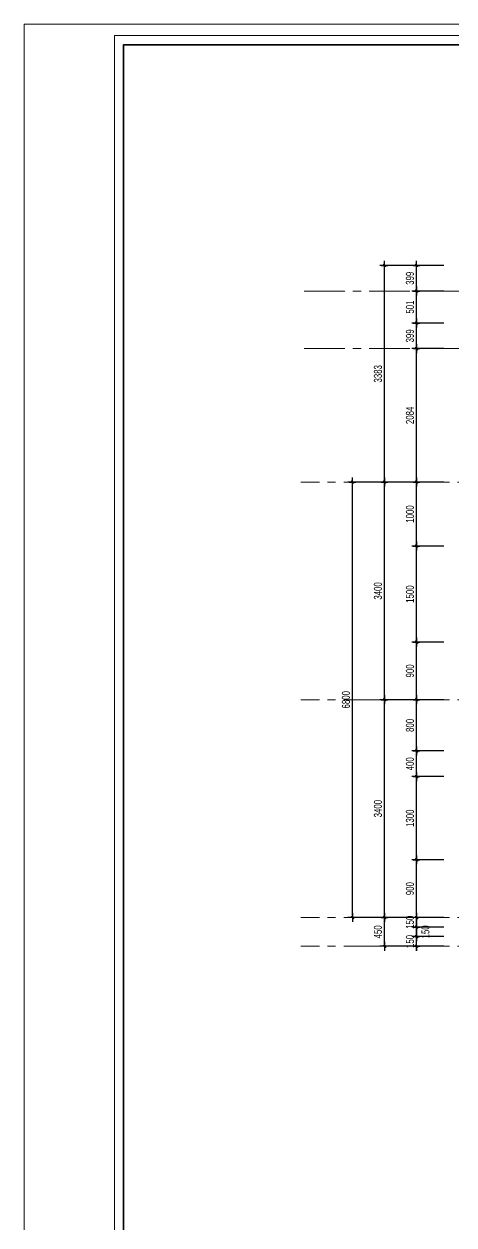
# Model space of a CAD drawing. Header units: inches. Extents: x 88947 to 296847, y 35049 to 161062.
# Drawn here: x 148347 to 155063, y 142305 to 161062 of the extents above; entities that cross this region are included whole.
import ezdxf

# ---------------------------------------------------------------- set-up
doc = ezdxf.new("R2010")
doc.units = ezdxf.units.IN
doc.header["$MEASUREMENT"] = 0
doc.header["$PDMODE"] = 1
doc.linetypes.add('ACAD_ISO03W100', pattern=[30, 12, -18])
doc.linetypes.add('CENTER', pattern=[50.8, 31.75, -6.35, 6.35, -6.35])
for name, color, linetype, lineweight in [('A-Dims', 145, 'Continuous', 25), ('A-Text', 30, 'Continuous', 9), ('A-Wall', 2, 'Continuous', 35), ('DIM', 7, 'Continuous', 25), ('KHUNG 2', 144, 'Continuous', 18), ('NETMANH', 192, 'Continuous', 18), ('TRUC', 252, 'ACAD_ISO03W100', 13)]:
    doc.layers.add(name, color=color, linetype=linetype, lineweight=lineweight)
doc.styles.add('VNI-HELVE-CONDENSE', font='VNARIAL.TTF', dxfattribs={"width": 0.7})
doc.dimstyles.new('TAS-100', dxfattribs={"dimscale": 50, "dimtxt": 2.5, "dimasz": 0.7, "dimexe": 1.5, "dimexo": 1.5, "dimgap": 0.8, "dimtad": 1, "dimdec": 0, "dimzin": 3, "dimdsep": 46, "dimtxsty": 'VNI-HELVE-CONDENSE', "dimblk": 'TICK', "dimcen": 2.5, "dimclrt": 71, "dimazin": 2, "dimtfac": 0.75, "dimtdec": 0, "dimtix": 1, "dimtmove": 2, "dimatfit": 2, "dimldrblk": 'TICK123', "dimfxl": 1.5, "dimtolj": 1, "dimtzin": 0, "dimarcsym": 0})

# ---------------------------------------------------------------- blocks, each defined once
blk = doc.blocks.new('TICK')
at = {"layer": 'A-Dims', "color": 1}
for p, q in [((-2, 0), (2, 0)), ((0, 1.5), (0, -1.5))]:
    blk.add_line(p, q, dxfattribs=at)
at = {"layer": 'A-Dims', "color": 1, "const_width": 0.788}
blk.add_lwpolyline([(-0.33, -0.35), (0.38, 0.38)], dxfattribs=at)
at = {"layer": 'A-Dims', "color": 1, "const_width": 0.394}
for points in [[(0.24, 0.52, -0.414214), (0.52, 0.52, -1)], [(0.52, 0.52, -0.414214), (0.52, 0.24, -1)], [(-0.47, -0.21, 0.414214), (-0.47, -0.49, 1)], [(-0.47, -0.49, 0.414214), (-0.19, -0.49, 1)]]:
    blk.add_lwpolyline(points, format="xyb", dxfattribs=at)
blk = doc.blocks.new('*D1037')
at = {"layer": 'Defpoints', "color": 0}
for p in [(153979, 147108), (154979, 147108), (154979, 146658)]:
    blk.add_point(p, dxfattribs=at)
at = {"layer": 'DIM', "color": 0, "lineweight": -2}
for p, q in [((154904, 147108), (153904, 147108)), ((153979, 146693), (153979, 147073)), ((154904, 146658), (153904, 146658))]:
    blk.add_line(p, q, dxfattribs=at)
at = {"layer": 'DIM', "color": 0, "lineweight": -2, "xscale": 35, "yscale": 35, "zscale": 35}
for p, rotation in [((153979, 147108), 90), ((153979, 146658), 270)]:
    blk.add_blockref('TICK', p, dxfattribs=dict(at, rotation=rotation))
at = {"layer": 'DIM', "color": 71, "insert": (153875, 146883), "char_height": 125, "attachment_point": 5, "rotation": 90, "style": 'VNI-HELVE-CONDENSE'}
blk.add_mtext('\\A1;450', dxfattribs=at)
blk = doc.blocks.new('TICK123')
at = {"layer": 'A-Dims', "color": 1}
blk.add_lwpolyline([(0.05, 0, 0, 0.84, 0), (-2.11, 0, 8.4, 8.4, 0)], format="xyseb", dxfattribs=at)
blk = doc.blocks.new('*D1038')
at = {"layer": 'Defpoints', "color": 0}
for p in [(153979, 150508), (154979, 150508), (154979, 147108)]:
    blk.add_point(p, dxfattribs=at)
at = {"layer": 'DIM', "color": 0, "lineweight": -2}
for p, q in [((154904, 150508), (153904, 150508)), ((153979, 147143), (153979, 150473)), ((154904, 147108), (153904, 147108))]:
    blk.add_line(p, q, dxfattribs=at)
at = {"layer": 'DIM', "color": 0, "lineweight": -2, "xscale": 35, "yscale": 35, "zscale": 35}
for p, rotation in [((153979, 150508), 90), ((153979, 147108), 270)]:
    blk.add_blockref('TICK', p, dxfattribs=dict(at, rotation=rotation))
at = {"layer": 'DIM', "color": 71, "insert": (153875, 148808), "char_height": 125, "attachment_point": 5, "rotation": 90, "style": 'VNI-HELVE-CONDENSE'}
blk.add_mtext('\\A1;3400', dxfattribs=at)
blk = doc.blocks.new('*D1039')
at = {"layer": 'Defpoints', "color": 0}
for p in [(153979, 153908), (154979, 153908), (154979, 150508)]:
    blk.add_point(p, dxfattribs=at)
at = {"layer": 'DIM', "color": 0, "lineweight": -2}
for p, q in [((154904, 153908), (153904, 153908)), ((153979, 150543), (153979, 153873)), ((154904, 150508), (153904, 150508))]:
    blk.add_line(p, q, dxfattribs=at)
at = {"layer": 'DIM', "color": 0, "lineweight": -2, "xscale": 35, "yscale": 35, "zscale": 35}
for p, rotation in [((153979, 153908), 90), ((153979, 150508), 270)]:
    blk.add_blockref('TICK', p, dxfattribs=dict(at, rotation=rotation))
at = {"layer": 'DIM', "color": 71, "insert": (153875, 152208), "char_height": 125, "attachment_point": 5, "rotation": 90, "style": 'VNI-HELVE-CONDENSE'}
blk.add_mtext('\\A1;3400', dxfattribs=at)
blk = doc.blocks.new('*D1040')
at = {"layer": 'Defpoints', "color": 0}
for p in [(153479, 153908), (154979, 153908), (154979, 147108)]:
    blk.add_point(p, dxfattribs=at)
at = {"layer": 'DIM', "color": 0, "lineweight": -2}
for p, q in [((154904, 153908), (153404, 153908)), ((153479, 147143), (153479, 153873)), ((154904, 147108), (153404, 147108))]:
    blk.add_line(p, q, dxfattribs=at)
at = {"layer": 'DIM', "color": 0, "lineweight": -2, "xscale": 35, "yscale": 35, "zscale": 35}
for p, rotation in [((153479, 153908), 90), ((153479, 147108), 270)]:
    blk.add_blockref('TICK', p, dxfattribs=dict(at, rotation=rotation))
at = {"layer": 'DIM', "color": 71, "insert": (153375, 150508), "char_height": 125, "attachment_point": 5, "rotation": 90, "style": 'VNI-HELVE-CONDENSE'}
blk.add_mtext('\\A1;6800', dxfattribs=at)
blk = doc.blocks.new('*D1041')
at = {"layer": 'Defpoints', "color": 0}
for p in [(153979, 157291), (154979, 157291), (154979, 153908)]:
    blk.add_point(p, dxfattribs=at)
at = {"layer": 'DIM', "color": 0, "lineweight": -2}
for p, q in [((154904, 157291), (153904, 157291)), ((153979, 153943), (153979, 157256)), ((154904, 153908), (153904, 153908))]:
    blk.add_line(p, q, dxfattribs=at)
at = {"layer": 'DIM', "color": 0, "lineweight": -2, "xscale": 35, "yscale": 35, "zscale": 35}
for p, rotation in [((153979, 157291), 90), ((153979, 153908), 270)]:
    blk.add_blockref('TICK', p, dxfattribs=dict(at, rotation=rotation))
at = {"layer": 'DIM', "color": 71, "insert": (153875, 155599), "char_height": 125, "attachment_point": 5, "rotation": 90, "style": 'VNI-HELVE-CONDENSE'}
blk.add_mtext('\\A1;3383', dxfattribs=at)
blk = doc.blocks.new('*D1042')
at = {"layer": 'Defpoints', "color": 0}
for p in [(154479, 156391), (154979, 156391), (154979, 155992)]:
    blk.add_point(p, dxfattribs=at)
at = {"layer": 'DIM', "color": 0, "lineweight": -2}
for p, q in [((154904, 156391), (154404, 156391)), ((154479, 156027), (154479, 156356)), ((154904, 155992), (154404, 155992))]:
    blk.add_line(p, q, dxfattribs=at)
at = {"layer": 'DIM', "color": 0, "lineweight": -2, "xscale": 35, "yscale": 35, "zscale": 35}
for p, rotation in [((154479, 156391), 90), ((154479, 155992), 270)]:
    blk.add_blockref('TICK', p, dxfattribs=dict(at, rotation=rotation))
at = {"layer": 'DIM', "color": 71, "insert": (154375, 156191), "char_height": 125, "attachment_point": 5, "rotation": 90, "style": 'VNI-HELVE-CONDENSE'}
blk.add_mtext('\\A1;399', dxfattribs=at)
blk = doc.blocks.new('*D1043')
at = {"layer": 'Defpoints', "color": 0}
for p in [(154479, 156892), (154979, 156892), (154979, 156391)]:
    blk.add_point(p, dxfattribs=at)
at = {"layer": 'DIM', "color": 0, "lineweight": -2}
for p, q in [((154904, 156892), (154404, 156892)), ((154479, 156426), (154479, 156857)), ((154904, 156391), (154404, 156391))]:
    blk.add_line(p, q, dxfattribs=at)
at = {"layer": 'DIM', "color": 0, "lineweight": -2, "xscale": 35, "yscale": 35, "zscale": 35}
for p, rotation in [((154479, 156892), 90), ((154479, 156391), 270)]:
    blk.add_blockref('TICK', p, dxfattribs=dict(at, rotation=rotation))
at = {"layer": 'DIM', "color": 71, "insert": (154375, 156641), "char_height": 125, "attachment_point": 5, "rotation": 90, "style": 'VNI-HELVE-CONDENSE'}
blk.add_mtext('\\A1;501', dxfattribs=at)
blk = doc.blocks.new('*D1044')
at = {"layer": 'Defpoints', "color": 0}
for p in [(154479, 157291), (154979, 157291), (154979, 156892)]:
    blk.add_point(p, dxfattribs=at)
at = {"layer": 'DIM', "color": 0, "lineweight": -2}
for p, q in [((154904, 157291), (154404, 157291)), ((154479, 156927), (154479, 157256)), ((154904, 156892), (154404, 156892))]:
    blk.add_line(p, q, dxfattribs=at)
at = {"layer": 'DIM', "color": 0, "lineweight": -2, "xscale": 35, "yscale": 35, "zscale": 35}
for p, rotation in [((154479, 157291), 90), ((154479, 156892), 270)]:
    blk.add_blockref('TICK', p, dxfattribs=dict(at, rotation=rotation))
at = {"layer": 'DIM', "color": 71, "insert": (154375, 157091), "char_height": 125, "attachment_point": 5, "rotation": 90, "style": 'VNI-HELVE-CONDENSE'}
blk.add_mtext('\\A1;399', dxfattribs=at)
blk = doc.blocks.new('*D1045')
at = {"layer": 'Defpoints', "color": 0}
for p in [(154479, 146808), (154979, 146808), (154979, 146658)]:
    blk.add_point(p, dxfattribs=at)
at = {"layer": 'DIM', "color": 0, "lineweight": -2}
for p, q in [((154479, 146843), (154479, 146878)), ((154904, 146808), (154404, 146808)), ((154479, 146658), (154479, 146808)), ((154904, 146658), (154404, 146658)), ((154479, 146623), (154479, 146588))]:
    blk.add_line(p, q, dxfattribs=at)
at = {"layer": 'DIM', "color": 0, "lineweight": -2, "xscale": 35, "yscale": 35, "zscale": 35}
for p, rotation in [((154479, 146808), 270), ((154479, 146658), 90)]:
    blk.add_blockref('TICK', p, dxfattribs=dict(at, rotation=rotation))
at = {"layer": 'DIM', "color": 71, "insert": (154375, 146733), "char_height": 125, "attachment_point": 5, "rotation": 90, "style": 'VNI-HELVE-CONDENSE'}
blk.add_mtext('\\A1;150', dxfattribs=at)
blk = doc.blocks.new('*D1046')
at = {"layer": 'Defpoints', "color": 0}
for p in [(154479, 147108), (154979, 147108), (154979, 146958)]:
    blk.add_point(p, dxfattribs=at)
at = {"layer": 'DIM', "color": 0, "lineweight": -2}
for p, q in [((154904, 147108), (154404, 147108)), ((154479, 147143), (154479, 147178)), ((154479, 146958), (154479, 147108)), ((154904, 146958), (154404, 146958)), ((154479, 146923), (154479, 146888))]:
    blk.add_line(p, q, dxfattribs=at)
at = {"layer": 'DIM', "color": 0, "lineweight": -2, "xscale": 35, "yscale": 35, "zscale": 35}
for p, rotation in [((154479, 147108), 270), ((154479, 146958), 90)]:
    blk.add_blockref('TICK', p, dxfattribs=dict(at, rotation=rotation))
at = {"layer": 'DIM', "color": 71, "insert": (154375, 147033), "char_height": 125, "attachment_point": 5, "rotation": 90, "style": 'VNI-HELVE-CONDENSE'}
blk.add_mtext('\\A1;150', dxfattribs=at)
blk = doc.blocks.new('*D1047')
at = {"layer": 'Defpoints', "color": 0}
for p in [(154479, 148008), (154979, 148008), (154979, 147108)]:
    blk.add_point(p, dxfattribs=at)
at = {"layer": 'DIM', "color": 0, "lineweight": -2}
for p, q in [((154904, 148008), (154404, 148008)), ((154479, 147143), (154479, 147973)), ((154904, 147108), (154404, 147108))]:
    blk.add_line(p, q, dxfattribs=at)
at = {"layer": 'DIM', "color": 0, "lineweight": -2, "xscale": 35, "yscale": 35, "zscale": 35}
for p, rotation in [((154479, 148008), 90), ((154479, 147108), 270)]:
    blk.add_blockref('TICK', p, dxfattribs=dict(at, rotation=rotation))
at = {"layer": 'DIM', "color": 71, "insert": (154375, 147558), "char_height": 125, "attachment_point": 5, "rotation": 90, "style": 'VNI-HELVE-CONDENSE'}
blk.add_mtext('\\A1;900', dxfattribs=at)
blk = doc.blocks.new('*D1048')
at = {"layer": 'Defpoints', "color": 0}
for p in [(154479, 150508), (154979, 150508), (154979, 149708)]:
    blk.add_point(p, dxfattribs=at)
at = {"layer": 'DIM', "color": 0, "lineweight": -2}
for p, q in [((154904, 150508), (154404, 150508)), ((154479, 149743), (154479, 150473)), ((154904, 149708), (154404, 149708))]:
    blk.add_line(p, q, dxfattribs=at)
at = {"layer": 'DIM', "color": 0, "lineweight": -2, "xscale": 35, "yscale": 35, "zscale": 35}
for p, rotation in [((154479, 150508), 90), ((154479, 149708), 270)]:
    blk.add_blockref('TICK', p, dxfattribs=dict(at, rotation=rotation))
at = {"layer": 'DIM', "color": 71, "insert": (154375, 150108), "char_height": 125, "attachment_point": 5, "rotation": 90, "style": 'VNI-HELVE-CONDENSE'}
blk.add_mtext('\\A1;800', dxfattribs=at)
blk = doc.blocks.new('*D1049')
at = {"layer": 'Defpoints', "color": 0}
for p in [(154479, 151408), (154979, 151408), (154979, 150508)]:
    blk.add_point(p, dxfattribs=at)
at = {"layer": 'DIM', "color": 0, "lineweight": -2}
for p, q in [((154904, 151408), (154404, 151408)), ((154479, 150543), (154479, 151373)), ((154904, 150508), (154404, 150508))]:
    blk.add_line(p, q, dxfattribs=at)
at = {"layer": 'DIM', "color": 0, "lineweight": -2, "xscale": 35, "yscale": 35, "zscale": 35}
for p, rotation in [((154479, 151408), 90), ((154479, 150508), 270)]:
    blk.add_blockref('TICK', p, dxfattribs=dict(at, rotation=rotation))
at = {"layer": 'DIM', "color": 71, "insert": (154375, 150958), "char_height": 125, "attachment_point": 5, "rotation": 90, "style": 'VNI-HELVE-CONDENSE'}
blk.add_mtext('\\A1;900', dxfattribs=at)
blk = doc.blocks.new('*D1050')
at = {"layer": 'Defpoints', "color": 0}
for p in [(154479, 152908), (154979, 152908), (154979, 151408)]:
    blk.add_point(p, dxfattribs=at)
at = {"layer": 'DIM', "color": 0, "lineweight": -2}
for p, q in [((154904, 152908), (154404, 152908)), ((154479, 151443), (154479, 152873)), ((154904, 151408), (154404, 151408))]:
    blk.add_line(p, q, dxfattribs=at)
at = {"layer": 'DIM', "color": 0, "lineweight": -2, "xscale": 35, "yscale": 35, "zscale": 35}
for p, rotation in [((154479, 152908), 90), ((154479, 151408), 270)]:
    blk.add_blockref('TICK', p, dxfattribs=dict(at, rotation=rotation))
at = {"layer": 'DIM', "color": 71, "insert": (154375, 152158), "char_height": 125, "attachment_point": 5, "rotation": 90, "style": 'VNI-HELVE-CONDENSE'}
blk.add_mtext('\\A1;1500', dxfattribs=at)
blk = doc.blocks.new('*D1051')
at = {"layer": 'Defpoints', "color": 0}
for p in [(154479, 153908), (154979, 153908), (154979, 152908)]:
    blk.add_point(p, dxfattribs=at)
at = {"layer": 'DIM', "color": 0, "lineweight": -2}
for p, q in [((154904, 153908), (154404, 153908)), ((154479, 152943), (154479, 153873)), ((154904, 152908), (154404, 152908))]:
    blk.add_line(p, q, dxfattribs=at)
at = {"layer": 'DIM', "color": 0, "lineweight": -2, "xscale": 35, "yscale": 35, "zscale": 35}
for p, rotation in [((154479, 153908), 90), ((154479, 152908), 270)]:
    blk.add_blockref('TICK', p, dxfattribs=dict(at, rotation=rotation))
at = {"layer": 'DIM', "color": 71, "insert": (154375, 153408), "char_height": 125, "attachment_point": 5, "rotation": 90, "style": 'VNI-HELVE-CONDENSE'}
blk.add_mtext('\\A1;1000', dxfattribs=at)
blk = doc.blocks.new('*D1052')
at = {"layer": 'Defpoints', "color": 0}
for p in [(154479, 155992), (154979, 155992), (154979, 153908)]:
    blk.add_point(p, dxfattribs=at)
at = {"layer": 'DIM', "color": 0, "lineweight": -2}
for p, q in [((154904, 155992), (154404, 155992)), ((154479, 153943), (154479, 155957)), ((154904, 153908), (154404, 153908))]:
    blk.add_line(p, q, dxfattribs=at)
at = {"layer": 'DIM', "color": 0, "lineweight": -2, "xscale": 35, "yscale": 35, "zscale": 35}
for p, rotation in [((154479, 155992), 90), ((154479, 153908), 270)]:
    blk.add_blockref('TICK', p, dxfattribs=dict(at, rotation=rotation))
at = {"layer": 'DIM', "color": 71, "insert": (154375, 154950), "char_height": 125, "attachment_point": 5, "rotation": 90, "style": 'VNI-HELVE-CONDENSE'}
blk.add_mtext('\\A1;2084', dxfattribs=at)
blk = doc.blocks.new('*D1053')
at = {"layer": 'Defpoints', "color": 0}
for p in [(154479, 149308), (154979, 149308), (154979, 148008)]:
    blk.add_point(p, dxfattribs=at)
at = {"layer": 'DIM', "color": 0, "lineweight": -2}
for p, q in [((154904, 149308), (154404, 149308)), ((154479, 148043), (154479, 149273)), ((154904, 148008), (154404, 148008))]:
    blk.add_line(p, q, dxfattribs=at)
at = {"layer": 'DIM', "color": 0, "lineweight": -2, "xscale": 35, "yscale": 35, "zscale": 35}
for p, rotation in [((154479, 149308), 90), ((154479, 148008), 270)]:
    blk.add_blockref('TICK', p, dxfattribs=dict(at, rotation=rotation))
at = {"layer": 'DIM', "color": 71, "insert": (154375, 148658), "char_height": 125, "attachment_point": 5, "rotation": 90, "style": 'VNI-HELVE-CONDENSE'}
blk.add_mtext('\\A1;1300', dxfattribs=at)
blk = doc.blocks.new('*D1054')
at = {"layer": 'Defpoints', "color": 0}
for p in [(154479, 146958), (154979, 146958), (154979, 146808)]:
    blk.add_point(p, dxfattribs=at)
at = {"layer": 'DIM', "color": 0, "lineweight": -2}
for p, q in [((154904, 146958), (154404, 146958)), ((154479, 146993), (154479, 147028)), ((154479, 146808), (154479, 146958)), ((154904, 146808), (154404, 146808)), ((154479, 146773), (154479, 146738))]:
    blk.add_line(p, q, dxfattribs=at)
at = {"layer": 'DIM', "color": 0, "lineweight": -2, "xscale": 35, "yscale": 35, "zscale": 35}
for p, rotation in [((154479, 146958), 270), ((154479, 146808), 90)]:
    blk.add_blockref('TICK', p, dxfattribs=dict(at, rotation=rotation))
at = {"layer": 'DIM', "color": 71, "insert": (154617, 146883), "char_height": 125, "attachment_point": 5, "rotation": 90, "style": 'VNI-HELVE-CONDENSE'}
blk.add_mtext('\\A1;150', dxfattribs=at)
blk = doc.blocks.new('*D1055')
at = {"layer": 'Defpoints', "color": 0}
for p in [(154479, 149708), (154979, 149708), (154979, 149308)]:
    blk.add_point(p, dxfattribs=at)
at = {"layer": 'DIM', "color": 0, "lineweight": -2}
for p, q in [((154904, 149708), (154404, 149708)), ((154479, 149343), (154479, 149673)), ((154904, 149308), (154404, 149308))]:
    blk.add_line(p, q, dxfattribs=at)
at = {"layer": 'DIM', "color": 0, "lineweight": -2, "xscale": 35, "yscale": 35, "zscale": 35}
for p, rotation in [((154479, 149708), 90), ((154479, 149308), 270)]:
    blk.add_blockref('TICK', p, dxfattribs=dict(at, rotation=rotation))
at = {"layer": 'DIM', "color": 71, "insert": (154375, 149508), "char_height": 125, "attachment_point": 5, "rotation": 90, "style": 'VNI-HELVE-CONDENSE'}
blk.add_mtext('\\A1;400', dxfattribs=at)
blk = doc.blocks.new('khung ten')
at = {"layer": 'A-Wall', "ltscale": 0.7}
blk.add_lwpolyline([(267204, -219099), (305804, -219099), (305804, -190799), (267204, -190799)], close=True, dxfattribs=at)
at = {"layer": 'KHUNG 2', "ltscale": 0.7}
blk.add_lwpolyline([(267004, -219299), (306004, -219299), (306004, -190599), (267004, -190599)], close=True, dxfattribs=at)
at = {"layer": 'NETMANH', "ltscale": 0.7}
blk.add_lwpolyline([(265004, -220042), (307004, -220042), (307004, -190342), (265004, -190342)], close=True, dxfattribs=at)
blk = doc.blocks.new('*D3957')
at = {"layer": 'Defpoints', "color": 0}
for p in [(153979, 147108), (154979, 147108), (154979, 146658)]:
    blk.add_point(p, dxfattribs=at)
at = {"layer": 'DIM', "color": 0, "lineweight": -2}
for p, q in [((154904, 147108), (153904, 147108)), ((153979, 146693), (153979, 147073)), ((154904, 146658), (153904, 146658))]:
    blk.add_line(p, q, dxfattribs=at)
at = {"layer": 'DIM', "color": 0, "lineweight": -2, "xscale": 35, "yscale": 35, "zscale": 35}
for p, rotation in [((153979, 147108), 90), ((153979, 146658), 270)]:
    blk.add_blockref('TICK', p, dxfattribs=dict(at, rotation=rotation))
at = {"layer": 'DIM', "color": 71, "insert": (153875, 146883), "char_height": 125, "attachment_point": 5, "rotation": 90, "style": 'VNI-HELVE-CONDENSE'}
blk.add_mtext('\\A1;450', dxfattribs=at)
blk = doc.blocks.new('*D3958')
at = {"layer": 'Defpoints', "color": 0}
for p in [(153979, 150508), (154979, 150508), (154979, 147108)]:
    blk.add_point(p, dxfattribs=at)
at = {"layer": 'DIM', "color": 0, "lineweight": -2}
for p, q in [((154904, 150508), (153904, 150508)), ((153979, 147143), (153979, 150473)), ((154904, 147108), (153904, 147108))]:
    blk.add_line(p, q, dxfattribs=at)
at = {"layer": 'DIM', "color": 0, "lineweight": -2, "xscale": 35, "yscale": 35, "zscale": 35}
for p, rotation in [((153979, 150508), 90), ((153979, 147108), 270)]:
    blk.add_blockref('TICK', p, dxfattribs=dict(at, rotation=rotation))
at = {"layer": 'DIM', "color": 71, "insert": (153875, 148808), "char_height": 125, "attachment_point": 5, "rotation": 90, "style": 'VNI-HELVE-CONDENSE'}
blk.add_mtext('\\A1;3400', dxfattribs=at)
blk = doc.blocks.new('*D3959')
at = {"layer": 'Defpoints', "color": 0}
for p in [(153979, 153908), (154979, 153908), (154979, 150508)]:
    blk.add_point(p, dxfattribs=at)
at = {"layer": 'DIM', "color": 0, "lineweight": -2}
for p, q in [((154904, 153908), (153904, 153908)), ((153979, 150543), (153979, 153873)), ((154904, 150508), (153904, 150508))]:
    blk.add_line(p, q, dxfattribs=at)
at = {"layer": 'DIM', "color": 0, "lineweight": -2, "xscale": 35, "yscale": 35, "zscale": 35}
for p, rotation in [((153979, 153908), 90), ((153979, 150508), 270)]:
    blk.add_blockref('TICK', p, dxfattribs=dict(at, rotation=rotation))
at = {"layer": 'DIM', "color": 71, "insert": (153875, 152208), "char_height": 125, "attachment_point": 5, "rotation": 90, "style": 'VNI-HELVE-CONDENSE'}
blk.add_mtext('\\A1;3400', dxfattribs=at)
blk = doc.blocks.new('*D3960')
at = {"layer": 'Defpoints', "color": 0}
for p in [(153479, 153908), (154979, 153908), (154979, 147108)]:
    blk.add_point(p, dxfattribs=at)
at = {"layer": 'DIM', "color": 0, "lineweight": -2}
for p, q in [((154904, 153908), (153404, 153908)), ((153479, 147143), (153479, 153873)), ((154904, 147108), (153404, 147108))]:
    blk.add_line(p, q, dxfattribs=at)
at = {"layer": 'DIM', "color": 0, "lineweight": -2, "xscale": 35, "yscale": 35, "zscale": 35}
for p, rotation in [((153479, 153908), 90), ((153479, 147108), 270)]:
    blk.add_blockref('TICK', p, dxfattribs=dict(at, rotation=rotation))
at = {"layer": 'DIM', "color": 71, "insert": (153375, 150508), "char_height": 125, "attachment_point": 5, "rotation": 90, "style": 'VNI-HELVE-CONDENSE'}
blk.add_mtext('\\A1;6800', dxfattribs=at)
blk = doc.blocks.new('*D3961')
at = {"layer": 'Defpoints', "color": 0}
for p in [(153979, 157291), (154979, 157291), (154979, 153908)]:
    blk.add_point(p, dxfattribs=at)
at = {"layer": 'DIM', "color": 0, "lineweight": -2}
for p, q in [((154904, 157291), (153904, 157291)), ((153979, 153943), (153979, 157256)), ((154904, 153908), (153904, 153908))]:
    blk.add_line(p, q, dxfattribs=at)
at = {"layer": 'DIM', "color": 0, "lineweight": -2, "xscale": 35, "yscale": 35, "zscale": 35}
for p, rotation in [((153979, 157291), 90), ((153979, 153908), 270)]:
    blk.add_blockref('TICK', p, dxfattribs=dict(at, rotation=rotation))
at = {"layer": 'DIM', "color": 71, "insert": (153875, 155599), "char_height": 125, "attachment_point": 5, "rotation": 90, "style": 'VNI-HELVE-CONDENSE'}
blk.add_mtext('\\A1;3383', dxfattribs=at)
blk = doc.blocks.new('*D3962')
at = {"layer": 'Defpoints', "color": 0}
for p in [(154479, 156391), (154979, 156391), (154979, 155992)]:
    blk.add_point(p, dxfattribs=at)
at = {"layer": 'DIM', "color": 0, "lineweight": -2}
for p, q in [((154904, 156391), (154404, 156391)), ((154479, 156027), (154479, 156356)), ((154904, 155992), (154404, 155992))]:
    blk.add_line(p, q, dxfattribs=at)
at = {"layer": 'DIM', "color": 0, "lineweight": -2, "xscale": 35, "yscale": 35, "zscale": 35}
for p, rotation in [((154479, 156391), 90), ((154479, 155992), 270)]:
    blk.add_blockref('TICK', p, dxfattribs=dict(at, rotation=rotation))
at = {"layer": 'DIM', "color": 71, "insert": (154375, 156191), "char_height": 125, "attachment_point": 5, "rotation": 90, "style": 'VNI-HELVE-CONDENSE'}
blk.add_mtext('\\A1;399', dxfattribs=at)
blk = doc.blocks.new('*D3963')
at = {"layer": 'Defpoints', "color": 0}
for p in [(154479, 156892), (154979, 156892), (154979, 156391)]:
    blk.add_point(p, dxfattribs=at)
at = {"layer": 'DIM', "color": 0, "lineweight": -2}
for p, q in [((154904, 156892), (154404, 156892)), ((154479, 156426), (154479, 156857)), ((154904, 156391), (154404, 156391))]:
    blk.add_line(p, q, dxfattribs=at)
at = {"layer": 'DIM', "color": 0, "lineweight": -2, "xscale": 35, "yscale": 35, "zscale": 35}
for p, rotation in [((154479, 156892), 90), ((154479, 156391), 270)]:
    blk.add_blockref('TICK', p, dxfattribs=dict(at, rotation=rotation))
at = {"layer": 'DIM', "color": 71, "insert": (154375, 156641), "char_height": 125, "attachment_point": 5, "rotation": 90, "style": 'VNI-HELVE-CONDENSE'}
blk.add_mtext('\\A1;501', dxfattribs=at)
blk = doc.blocks.new('*D3964')
at = {"layer": 'Defpoints', "color": 0}
for p in [(154479, 157291), (154979, 157291), (154979, 156892)]:
    blk.add_point(p, dxfattribs=at)
at = {"layer": 'DIM', "color": 0, "lineweight": -2}
for p, q in [((154904, 157291), (154404, 157291)), ((154479, 156927), (154479, 157256)), ((154904, 156892), (154404, 156892))]:
    blk.add_line(p, q, dxfattribs=at)
at = {"layer": 'DIM', "color": 0, "lineweight": -2, "xscale": 35, "yscale": 35, "zscale": 35}
for p, rotation in [((154479, 157291), 90), ((154479, 156892), 270)]:
    blk.add_blockref('TICK', p, dxfattribs=dict(at, rotation=rotation))
at = {"layer": 'DIM', "color": 71, "insert": (154375, 157091), "char_height": 125, "attachment_point": 5, "rotation": 90, "style": 'VNI-HELVE-CONDENSE'}
blk.add_mtext('\\A1;399', dxfattribs=at)
blk = doc.blocks.new('*D3965')
at = {"layer": 'Defpoints', "color": 0}
for p in [(154479, 146808), (154979, 146808), (154979, 146658)]:
    blk.add_point(p, dxfattribs=at)
at = {"layer": 'DIM', "color": 0, "lineweight": -2}
for p, q in [((154479, 146843), (154479, 146878)), ((154904, 146808), (154404, 146808)), ((154479, 146658), (154479, 146808)), ((154904, 146658), (154404, 146658)), ((154479, 146623), (154479, 146588))]:
    blk.add_line(p, q, dxfattribs=at)
at = {"layer": 'DIM', "color": 0, "lineweight": -2, "xscale": 35, "yscale": 35, "zscale": 35}
for p, rotation in [((154479, 146808), 270), ((154479, 146658), 90)]:
    blk.add_blockref('TICK', p, dxfattribs=dict(at, rotation=rotation))
at = {"layer": 'DIM', "color": 71, "insert": (154375, 146733), "char_height": 125, "attachment_point": 5, "rotation": 90, "style": 'VNI-HELVE-CONDENSE'}
blk.add_mtext('\\A1;150', dxfattribs=at)
blk = doc.blocks.new('*D3966')
at = {"layer": 'Defpoints', "color": 0}
for p in [(154479, 147108), (154979, 147108), (154979, 146958)]:
    blk.add_point(p, dxfattribs=at)
at = {"layer": 'DIM', "color": 0, "lineweight": -2}
for p, q in [((154904, 147108), (154404, 147108)), ((154479, 147143), (154479, 147178)), ((154479, 146958), (154479, 147108)), ((154904, 146958), (154404, 146958)), ((154479, 146923), (154479, 146888))]:
    blk.add_line(p, q, dxfattribs=at)
at = {"layer": 'DIM', "color": 0, "lineweight": -2, "xscale": 35, "yscale": 35, "zscale": 35}
for p, rotation in [((154479, 147108), 270), ((154479, 146958), 90)]:
    blk.add_blockref('TICK', p, dxfattribs=dict(at, rotation=rotation))
at = {"layer": 'DIM', "color": 71, "insert": (154375, 147033), "char_height": 125, "attachment_point": 5, "rotation": 90, "style": 'VNI-HELVE-CONDENSE'}
blk.add_mtext('\\A1;150', dxfattribs=at)
blk = doc.blocks.new('*D3967')
at = {"layer": 'Defpoints', "color": 0}
for p in [(154479, 148008), (154979, 148008), (154979, 147108)]:
    blk.add_point(p, dxfattribs=at)
at = {"layer": 'DIM', "color": 0, "lineweight": -2}
for p, q in [((154904, 148008), (154404, 148008)), ((154479, 147143), (154479, 147973)), ((154904, 147108), (154404, 147108))]:
    blk.add_line(p, q, dxfattribs=at)
at = {"layer": 'DIM', "color": 0, "lineweight": -2, "xscale": 35, "yscale": 35, "zscale": 35}
for p, rotation in [((154479, 148008), 90), ((154479, 147108), 270)]:
    blk.add_blockref('TICK', p, dxfattribs=dict(at, rotation=rotation))
at = {"layer": 'DIM', "color": 71, "insert": (154375, 147558), "char_height": 125, "attachment_point": 5, "rotation": 90, "style": 'VNI-HELVE-CONDENSE'}
blk.add_mtext('\\A1;900', dxfattribs=at)
blk = doc.blocks.new('*D3968')
at = {"layer": 'Defpoints', "color": 0}
for p in [(154479, 150508), (154979, 150508), (154979, 149708)]:
    blk.add_point(p, dxfattribs=at)
at = {"layer": 'DIM', "color": 0, "lineweight": -2}
for p, q in [((154904, 150508), (154404, 150508)), ((154479, 149743), (154479, 150473)), ((154904, 149708), (154404, 149708))]:
    blk.add_line(p, q, dxfattribs=at)
at = {"layer": 'DIM', "color": 0, "lineweight": -2, "xscale": 35, "yscale": 35, "zscale": 35}
for p, rotation in [((154479, 150508), 90), ((154479, 149708), 270)]:
    blk.add_blockref('TICK', p, dxfattribs=dict(at, rotation=rotation))
at = {"layer": 'DIM', "color": 71, "insert": (154375, 150108), "char_height": 125, "attachment_point": 5, "rotation": 90, "style": 'VNI-HELVE-CONDENSE'}
blk.add_mtext('\\A1;800', dxfattribs=at)
blk = doc.blocks.new('*D3969')
at = {"layer": 'Defpoints', "color": 0}
for p in [(154479, 151408), (154979, 151408), (154979, 150508)]:
    blk.add_point(p, dxfattribs=at)
at = {"layer": 'DIM', "color": 0, "lineweight": -2}
for p, q in [((154904, 151408), (154404, 151408)), ((154479, 150543), (154479, 151373)), ((154904, 150508), (154404, 150508))]:
    blk.add_line(p, q, dxfattribs=at)
at = {"layer": 'DIM', "color": 0, "lineweight": -2, "xscale": 35, "yscale": 35, "zscale": 35}
for p, rotation in [((154479, 151408), 90), ((154479, 150508), 270)]:
    blk.add_blockref('TICK', p, dxfattribs=dict(at, rotation=rotation))
at = {"layer": 'DIM', "color": 71, "insert": (154375, 150958), "char_height": 125, "attachment_point": 5, "rotation": 90, "style": 'VNI-HELVE-CONDENSE'}
blk.add_mtext('\\A1;900', dxfattribs=at)
blk = doc.blocks.new('*D3970')
at = {"layer": 'Defpoints', "color": 0}
for p in [(154479, 152908), (154979, 152908), (154979, 151408)]:
    blk.add_point(p, dxfattribs=at)
at = {"layer": 'DIM', "color": 0, "lineweight": -2}
for p, q in [((154904, 152908), (154404, 152908)), ((154479, 151443), (154479, 152873)), ((154904, 151408), (154404, 151408))]:
    blk.add_line(p, q, dxfattribs=at)
at = {"layer": 'DIM', "color": 0, "lineweight": -2, "xscale": 35, "yscale": 35, "zscale": 35}
for p, rotation in [((154479, 152908), 90), ((154479, 151408), 270)]:
    blk.add_blockref('TICK', p, dxfattribs=dict(at, rotation=rotation))
at = {"layer": 'DIM', "color": 71, "insert": (154375, 152158), "char_height": 125, "attachment_point": 5, "rotation": 90, "style": 'VNI-HELVE-CONDENSE'}
blk.add_mtext('\\A1;1500', dxfattribs=at)
blk = doc.blocks.new('*D3971')
at = {"layer": 'Defpoints', "color": 0}
for p in [(154479, 153908), (154979, 153908), (154979, 152908)]:
    blk.add_point(p, dxfattribs=at)
at = {"layer": 'DIM', "color": 0, "lineweight": -2}
for p, q in [((154904, 153908), (154404, 153908)), ((154479, 152943), (154479, 153873)), ((154904, 152908), (154404, 152908))]:
    blk.add_line(p, q, dxfattribs=at)
at = {"layer": 'DIM', "color": 0, "lineweight": -2, "xscale": 35, "yscale": 35, "zscale": 35}
for p, rotation in [((154479, 153908), 90), ((154479, 152908), 270)]:
    blk.add_blockref('TICK', p, dxfattribs=dict(at, rotation=rotation))
at = {"layer": 'DIM', "color": 71, "insert": (154375, 153408), "char_height": 125, "attachment_point": 5, "rotation": 90, "style": 'VNI-HELVE-CONDENSE'}
blk.add_mtext('\\A1;1000', dxfattribs=at)
blk = doc.blocks.new('*D3972')
at = {"layer": 'Defpoints', "color": 0}
for p in [(154479, 155992), (154979, 155992), (154979, 153908)]:
    blk.add_point(p, dxfattribs=at)
at = {"layer": 'DIM', "color": 0, "lineweight": -2}
for p, q in [((154904, 155992), (154404, 155992)), ((154479, 153943), (154479, 155957)), ((154904, 153908), (154404, 153908))]:
    blk.add_line(p, q, dxfattribs=at)
at = {"layer": 'DIM', "color": 0, "lineweight": -2, "xscale": 35, "yscale": 35, "zscale": 35}
for p, rotation in [((154479, 155992), 90), ((154479, 153908), 270)]:
    blk.add_blockref('TICK', p, dxfattribs=dict(at, rotation=rotation))
at = {"layer": 'DIM', "color": 71, "insert": (154375, 154950), "char_height": 125, "attachment_point": 5, "rotation": 90, "style": 'VNI-HELVE-CONDENSE'}
blk.add_mtext('\\A1;2084', dxfattribs=at)
blk = doc.blocks.new('*D3973')
at = {"layer": 'Defpoints', "color": 0}
for p in [(154479, 149308), (154979, 149308), (154979, 148008)]:
    blk.add_point(p, dxfattribs=at)
at = {"layer": 'DIM', "color": 0, "lineweight": -2}
for p, q in [((154904, 149308), (154404, 149308)), ((154479, 148043), (154479, 149273)), ((154904, 148008), (154404, 148008))]:
    blk.add_line(p, q, dxfattribs=at)
at = {"layer": 'DIM', "color": 0, "lineweight": -2, "xscale": 35, "yscale": 35, "zscale": 35}
for p, rotation in [((154479, 149308), 90), ((154479, 148008), 270)]:
    blk.add_blockref('TICK', p, dxfattribs=dict(at, rotation=rotation))
at = {"layer": 'DIM', "color": 71, "insert": (154375, 148658), "char_height": 125, "attachment_point": 5, "rotation": 90, "style": 'VNI-HELVE-CONDENSE'}
blk.add_mtext('\\A1;1300', dxfattribs=at)
blk = doc.blocks.new('*D3974')
at = {"layer": 'Defpoints', "color": 0}
for p in [(154479, 146958), (154979, 146958), (154979, 146808)]:
    blk.add_point(p, dxfattribs=at)
at = {"layer": 'DIM', "color": 0, "lineweight": -2}
for p, q in [((154904, 146958), (154404, 146958)), ((154479, 146993), (154479, 147028)), ((154479, 146808), (154479, 146958)), ((154904, 146808), (154404, 146808)), ((154479, 146773), (154479, 146738))]:
    blk.add_line(p, q, dxfattribs=at)
at = {"layer": 'DIM', "color": 0, "lineweight": -2, "xscale": 35, "yscale": 35, "zscale": 35}
for p, rotation in [((154479, 146958), 270), ((154479, 146808), 90)]:
    blk.add_blockref('TICK', p, dxfattribs=dict(at, rotation=rotation))
at = {"layer": 'DIM', "color": 71, "insert": (154617, 146883), "char_height": 125, "attachment_point": 5, "rotation": 90, "style": 'VNI-HELVE-CONDENSE'}
blk.add_mtext('\\A1;150', dxfattribs=at)
blk = doc.blocks.new('*D3975')
at = {"layer": 'Defpoints', "color": 0}
for p in [(154479, 149708), (154979, 149708), (154979, 149308)]:
    blk.add_point(p, dxfattribs=at)
at = {"layer": 'DIM', "color": 0, "lineweight": -2}
for p, q in [((154904, 149708), (154404, 149708)), ((154479, 149343), (154479, 149673)), ((154904, 149308), (154404, 149308))]:
    blk.add_line(p, q, dxfattribs=at)
at = {"layer": 'DIM', "color": 0, "lineweight": -2, "xscale": 35, "yscale": 35, "zscale": 35}
for p, rotation in [((154479, 149708), 90), ((154479, 149308), 270)]:
    blk.add_blockref('TICK', p, dxfattribs=dict(at, rotation=rotation))
at = {"layer": 'DIM', "color": 71, "insert": (154375, 149508), "char_height": 125, "attachment_point": 5, "rotation": 90, "style": 'VNI-HELVE-CONDENSE'}
blk.add_mtext('\\A1;400', dxfattribs=at)

msp = doc.modelspace()

# ---------------------------------------------------------------- linework, layer by layer
at = {"layer": 'TRUC', "linetype": 'CENTER', "ltscale": 20}
for points in [[(152721.9, 156892), (172264.6, 156892)], [(152721.9, 155992), (172264.6, 155992)], [(172264.6, 153907.5), (152673.2, 153907.5)], [(172264.6, 150507.5), (152673.2, 150507.5)], [(172264.6, 147107.5), (152673.2, 147107.5)], [(172264.6, 146657.5), (152673.2, 146657.5)]]:
    msp.add_lwpolyline(points, dxfattribs=at)

# ---------------------------------------------------------------- block references
at = {"layer": 'A-Text', "xscale": 0.7071428571362048, "yscale": 0.7071428573544836, "zscale": 0.7071428573664265}
msp.add_blockref('khung ten', (-39048.5, 295661.3), dxfattribs=at)

# ---------------------------------------------------------------- dimensions: what is measured, and where the dimension line sits
at = {"layer": 'DIM'}
for base, p1, p2, picture, middle in [((153979, 157290.9), (154979, 153907.5), (154979, 157290.9), '*D1041', (153875.1, 155599.2)), ((153979, 157290.9), (154979, 153907.5), (154979, 157290.9), '*D3961', (153875.1, 155599.2)), ((154479, 157290.9), (154979, 156892), (154979, 157290.9), '*D1044', (154375.1, 157091.5)), ((154479, 157290.9), (154979, 156892), (154979, 157290.9), '*D3964', (154375.1, 157091.5)), ((154479, 156892), (154979, 156390.9), (154979, 156892), '*D1043', (154375.2, 156641.5)), ((154479, 156892), (154979, 156390.9), (154979, 156892), '*D3963', (154375.2, 156641.5)), ((154479, 156390.9), (154979, 155992), (154979, 156390.9), '*D1042', (154375.1, 156191.5)), ((154479, 156390.9), (154979, 155992), (154979, 156390.9), '*D3962', (154375.1, 156191.5)), ((154478.9882, 155991.9805), (154978.9882, 153907.5264), (154978.9882, 155991.9805), '*D1052', (154375.2092, 154949.7534)), ((154478.9882, 155991.9805), (154978.9882, 153907.5264), (154978.9882, 155991.9805), '*D3972', (154375.2092, 154949.7534)), ((153479, 153907.5), (154979, 147107.5), (154979, 153907.5), '*D1040', (153375.2, 150507.5)), ((153479, 153907.5), (154979, 147107.5), (154979, 153907.5), '*D3960', (153375.2, 150507.5)), ((153979, 153907.5), (154979, 150507.5), (154979, 153907.5), '*D1039', (153875.1, 152207.5)), ((153979, 153907.5), (154979, 150507.5), (154979, 153907.5), '*D3959', (153875.1, 152207.5)), ((154479, 153907.5), (154979, 152907.5), (154979, 153907.5), '*D1051', (154375.2, 153407.5)), ((154479, 153907.5), (154979, 152907.5), (154979, 153907.5), '*D3971', (154375.2, 153407.5)), ((154479, 152907.5), (154979, 151407.5), (154979, 152907.5), '*D1050', (154375.2, 152157.5)), ((154479, 152907.5), (154979, 151407.5), (154979, 152907.5), '*D3970', (154375.2, 152157.5)), ((154479, 151407.5), (154979, 150507.5), (154979, 151407.5), '*D1049', (154375.2, 150957.5)), ((154479, 151407.5), (154979, 150507.5), (154979, 151407.5), '*D3969', (154375.2, 150957.5)), ((153979, 150507.5), (154979, 147107.5), (154979, 150507.5), '*D1038', (153875.1, 148807.5)), ((153979, 150507.5), (154979, 147107.5), (154979, 150507.5), '*D3958', (153875.1, 148807.5)), ((154479, 150507.5), (154979, 149707.5), (154979, 150507.5), '*D1048', (154375.2, 150107.5)), ((154479, 150507.5), (154979, 149707.5), (154979, 150507.5), '*D3968', (154375.2, 150107.5)), ((154479, 149707.5), (154979, 149307.5), (154979, 149707.5), '*D1055', (154375.2, 149507.5)), ((154479, 149707.5), (154979, 149307.5), (154979, 149707.5), '*D3975', (154375.2, 149507.5)), ((154479, 149307.5), (154979, 148007.5), (154979, 149307.5), '*D1053', (154375.1, 148657.5)), ((154479, 149307.5), (154979, 148007.5), (154979, 149307.5), '*D3973', (154375.1, 148657.5)), ((154479, 148007.5), (154979, 147107.5), (154979, 148007.5), '*D1047', (154375.2, 147557.5)), ((154479, 148007.5), (154979, 147107.5), (154979, 148007.5), '*D3967', (154375.2, 147557.5)), ((153979, 147107.5), (154979, 146657.5), (154979, 147107.5), '*D1037', (153875.2, 146882.5)), ((153979, 147107.5), (154979, 146657.5), (154979, 147107.5), '*D3957', (153875.2, 146882.5)), ((154479, 147107.5), (154979, 146957.5), (154979, 147107.5), '*D1046', (154375.2, 147032.5)), ((154479, 147107.5), (154979, 146957.5), (154979, 147107.5), '*D3966', (154375.2, 147032.5)), ((154479, 146807.5), (154979, 146657.5), (154979, 146807.5), '*D1045', (154375.2, 146732.5)), ((154479, 146807.5), (154979, 146657.5), (154979, 146807.5), '*D3965', (154375.2, 146732.5))]:
    dim = msp.add_linear_dim(base=base, p1=p1, p2=p2, angle=90, dimstyle='TAS-100', dxfattribs=at)
    dim.commit()
    dim.dimension.update_dxf_attribs({"geometry": picture, "text_midpoint": middle})
for picture in ['*D1054', '*D3974']:
    dim = msp.add_linear_dim(base=(154479, 146957.5), p1=(154979, 146807.5), p2=(154979, 146957.5), angle=90, dimstyle='TAS-100', dxfattribs=at)
    dim.commit()
    dim.dimension.update_dxf_attribs({"geometry": picture, "text_midpoint": (154617, 146882.5), "dimtype": 160})

doc.saveas('drawing.dxf')
